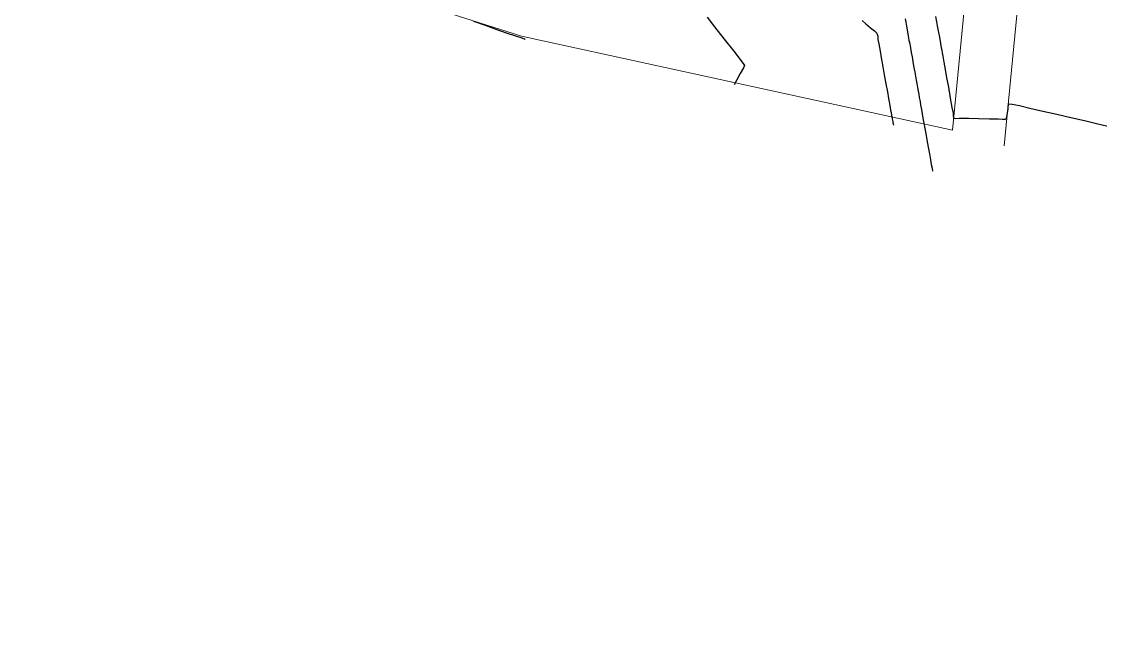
# Model space of a CAD drawing. Header units: millimetres. Extents: x 340454 to 342791, y 6993867 to 6995092.
# Drawn here: x 341395.3 to 341446.2, y 6994349.4 to 6994377.9 of the extents above; entities that cross this region are included whole.
import ezdxf

# ---------------------------------------------------------------- set-up
doc = ezdxf.new("R2010")
doc.units = ezdxf.units.MM
doc.header["$LTSCALE"] = 10
for name, color, linetype in [('T-HM-CURVA_INTERMEDIARIA', 45, 'Continuous'), ('T-HM-CURVA_MESTRA', 20, 'Continuous'), ('URB-Calçadas', 2, 'Continuous'), ('URB-Quadras', 3, 'Continuous')]:
    doc.layers.add(name, color=color, linetype=linetype)

msp = doc.modelspace()

# ---------------------------------------------------------------- linework, layer by layer
at = {"layer": 'T-HM-CURVA_INTERMEDIARIA', "color": 45, "linetype": 'Continuous', "lineweight": -3, "flags": 128}
for points, elevation in [([(341416.63, 6994377.872), (341417.169, 6994377.675), (341417.676, 6994377.496), (341418.174, 6994377.324), (341418.604, 6994377.178), (341418.859, 6994377.092), (341418.978, 6994377.053), (341419.016, 6994377.04), (341419.022, 6994377.038), (341419.027, 6994377.036), (341419.052, 6994377.028), (341419.068, 6994377.022)], 691), ([(341427.638, 6994378.056), (341427.991, 6994377.606), (341428.445, 6994377.026), (341428.896, 6994376.448), (341429.242, 6994376.004), (341429.381, 6994375.826), (341429.414, 6994375.783), (341429.352, 6994375.668), (341429.205, 6994375.403), (341429.038, 6994375.101), (341428.913, 6994374.874)], 692), ([(341434.958, 6994377.908), (341435.121, 6994377.743), (341435.343, 6994377.554), (341435.535, 6994377.409), (341435.648, 6994377.298), (341435.687, 6994377.158), (341435.7, 6994377.004), (341435.737, 6994376.798), (341435.799, 6994376.457), (341435.856, 6994376.135), (341435.883, 6994375.988), (341435.9, 6994375.892), (341435.932, 6994375.717), (341436, 6994375.334), (341436.076, 6994374.915), (341436.144, 6994374.534), (341436.201, 6994374.217), (341436.229, 6994374.061), (341436.245, 6994373.973), (341436.261, 6994373.886), (341436.278, 6994373.789), (341436.298, 6994373.679), (341436.318, 6994373.566), (341436.342, 6994373.433), (341436.373, 6994373.259), (341436.395, 6994373.135), (341436.405, 6994373.08), (341436.414, 6994373.032), (341436.426, 6994372.965)], 693), ([(341436.983, 6994377.981), (341437.011, 6994377.825), (341437.046, 6994377.628), (341437.092, 6994377.371), (341437.131, 6994377.156), (341437.163, 6994376.976), (341437.196, 6994376.796), (341437.23, 6994376.606), (341437.269, 6994376.387), (341437.306, 6994376.182), (341437.343, 6994375.974), (341437.38, 6994375.767), (341437.409, 6994375.607), (341437.435, 6994375.462), (341437.468, 6994375.28), (341437.502, 6994375.091), (341437.532, 6994374.924), (341437.565, 6994374.738), (341437.596, 6994374.568), (341437.62, 6994374.433), (341437.65, 6994374.264), (341437.683, 6994374.081), (341437.713, 6994373.915), (341437.75, 6994373.709), (341437.789, 6994373.494), (341437.824, 6994373.299), (341437.867, 6994373.056), (341437.913, 6994372.802), (341437.955, 6994372.568), (341438.007, 6994372.277), (341438.069, 6994371.931), (341438.128, 6994371.605), (341438.177, 6994371.331), (341438.217, 6994371.112), (341438.249, 6994370.932), (341438.274, 6994370.793)], 694)]:
    msp.add_lwpolyline(points, dxfattribs=dict(at, elevation=elevation))
at = {"layer": 'T-HM-CURVA_MESTRA', "color": 20, "linetype": 'Continuous', "lineweight": -3, "elevation": 695, "flags": 128}
msp.add_lwpolyline([(341438.42, 6994378.093), (341438.466, 6994377.84), (341438.5, 6994377.648), (341438.528, 6994377.493), (341438.556, 6994377.339), (341438.596, 6994377.113), (341438.65, 6994376.812), (341438.685, 6994376.619), (341438.707, 6994376.497), (341438.729, 6994376.376), (341438.758, 6994376.214), (341438.809, 6994375.931), (341438.87, 6994375.59), (341438.94, 6994375.199), (341439.005, 6994374.837), (341439.035, 6994374.669), (341439.045, 6994374.613), (341439.055, 6994374.561), (341439.072, 6994374.466), (341439.113, 6994374.235), (341439.191, 6994373.803), (341439.24, 6994373.532), (341439.249, 6994373.403), (341439.281, 6994373.301), (341439.37, 6994373.283), (341439.527, 6994373.288), (341439.715, 6994373.292), (341439.981, 6994373.287), (341440.449, 6994373.278), (341440.968, 6994373.267), (341441.392, 6994373.259), (341441.569, 6994373.255), (341441.653, 6994373.253), (341441.72, 6994373.247), (341441.759, 6994373.299), (341441.777, 6994373.361), (341441.793, 6994373.438), (341441.81, 6994373.544), (341441.837, 6994373.712), (341441.843, 6994373.863), (341441.878, 6994373.972), (341442.022, 6994373.956), (341442.369, 6994373.885), (341442.868, 6994373.772), (341443.471, 6994373.632), (341444.128, 6994373.481), (341444.788, 6994373.332), (341445.434, 6994373.184), (341446.071, 6994373.031), (341446.684, 6994372.883)], dxfattribs=at)
at = {"layer": 'URB-Calçadas', "lineweight": 0}
msp.add_lwpolyline([(341441.654, 6994371.995), (341444.66, 6994402.979, 0.46787), (341437.751, 6994411.684, -0.035154), (341315.643, 6994428.871, -0.063206), (341242.951, 6994466.174), (341178.172, 6994507.173, 0.461785), (341170.805, 6994503.841), (341170.805, 6994503.841, -0.013468), (341146.66, 6994409.011), (341128.051, 6994349.417)], format="xyb", dxfattribs=at)
at = {"layer": 'URB-Quadras', "color": 252, "lineweight": 0}
msp.add_lwpolyline([(341439.213, 6994372.721), (341442.172, 6994403.22, 0.422187), (341437.542, 6994408.691, -0.027429), (341341.7, 6994420.675), (341368.688, 6994387.546), (341389.608, 6994384.958), (341404.339, 6994381.804), (341418.893, 6994377.156), (341439.213, 6994372.721), (341442.172, 6994403.22)], format="xyb", dxfattribs=at)

doc.saveas('drawing.dxf')
